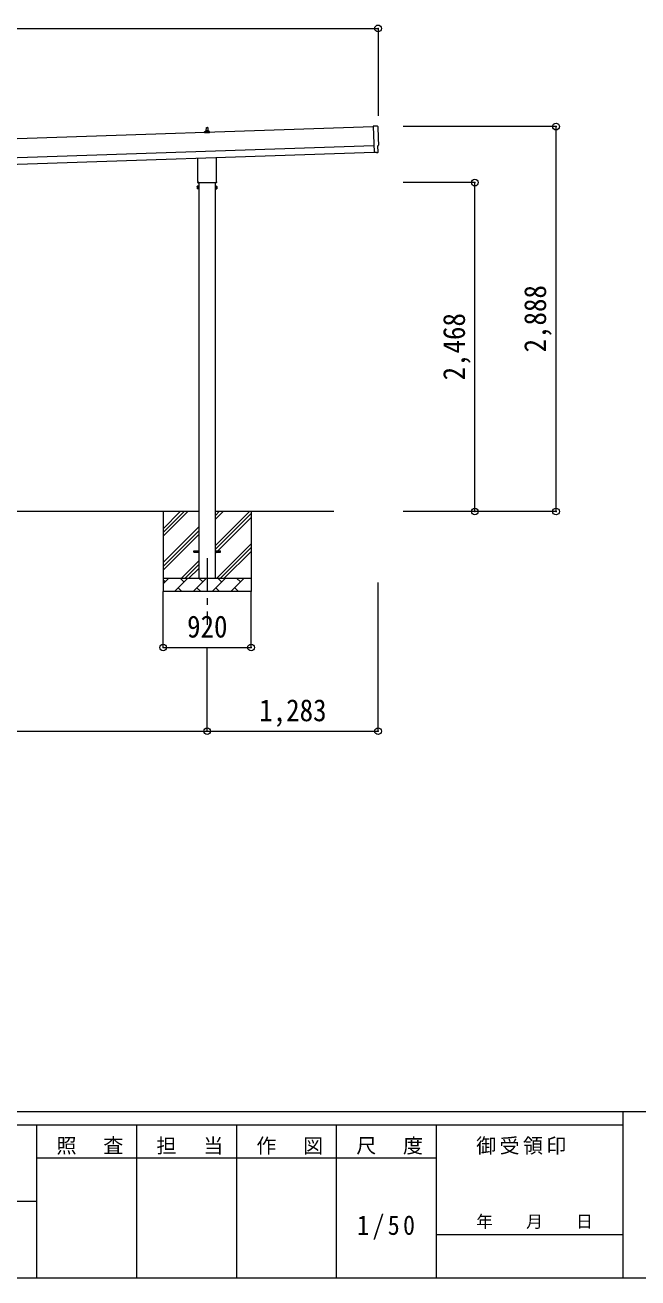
# Model space of a CAD drawing. Units: millimetres at full size, sheet at 1:50; some dimension numbers follow another scale. Extents: x -14053 to 14053, y -9700 to 9700.
# Drawn here: x 4416 to 9016, y -9700 to -299 of the extents above; entities that cross this region are included whole.
import ezdxf
from ezdxf.enums import TextEntityAlignment as Align

# ---------------------------------------------------------------- set-up
doc = ezdxf.new("R2010")
doc.units = ezdxf.units.MM
doc.header["$LTSCALE"] = 50
doc.header["$PDMODE"] = 32
doc.header["$PDSIZE"] = 50
doc.linetypes.add('CHAIN1', pattern=[8, 5, -1, 1, -1])
for name, color, linetype, lineweight in [('0-0_0', 7, 'Continuous', 9), ('0-1_Defpoints', 4, 'Continuous', 9), ('0-6_PARTS1', 6, 'Continuous', 9), ('F-0', 7, 'Continuous', 9)]:
    doc.layers.add(name, color=color, linetype=linetype, lineweight=lineweight)
doc.styles.add('ＭＳ ゴシック', font='')
doc.styles.get('ＭＳ ゴシック').set_extended_font_data('MS Gothic')

msp = doc.modelspace()

# ---------------------------------------------------------------- linework, layer by layer
at = {"layer": '0-0_0'}
for p, q in [((5719.54, -3949.55), (2444.54, -3949.55)), ((5452.04, -3949.55), (5452.04, -4549.55)), ((5452.04, -4134.6), (5637.09, -3949.55)), ((5452.04, -4106.31), (5608.8, -3949.55)), ((5452.04, -4078.03), (5580.52, -3949.55)), ((6732.91, -3949.55), (5844.54, -3949.55)), ((5844.54, -4204.65), (6099.63, -3949.55)), ((5844.54, -4006.66), (5901.64, -3949.55)), ((5844.54, -3978.37), (5873.36, -3949.55)), ((5844.54, -4232.93), (6112.04, -3965.43)), ((5844.54, -4261.22), (6112.04, -3993.72)), ((6112.04, -3949.55), (6112.04, -4549.55)), ((5452.04, -4332.59), (5719.54, -4065.09)), ((5452.04, -4360.87), (5719.54, -4093.37)), ((5452.04, -4389.16), (5719.54, -4121.66)), ((5854.19, -4449.55), (6112.04, -4191.7)), ((5882.48, -4449.55), (6112.04, -4219.99)), ((5589.63, -4449.55), (5719.54, -4319.65)), ((5910.76, -4449.55), (6112.04, -4248.27)), ((5617.92, -4449.55), (5719.54, -4347.93)), ((5646.2, -4449.55), (5719.54, -4376.22)), ((5452.04, -4449.55), (6112.04, -4449.55)), ((5452.04, -4492.44), (5494.93, -4449.55)), ((5466.38, -4478.1), (5452.04, -4463.76)), ((5536.35, -4549.55), (5636.35, -4449.55)), ((5607.8, -4478.1), (5579.24, -4449.55)), ((5677.77, -4549.55), (5777.77, -4449.55)), ((5749.22, -4478.1), (5720.66, -4449.55)), ((5819.19, -4549.55), (5919.19, -4449.55)), ((5890.64, -4478.1), (5862.09, -4449.55)), ((5960.61, -4549.55), (6060.61, -4449.55)), ((6032.06, -4478.1), (6003.51, -4449.55)), ((6108.75, -4449.55), (6112.04, -4446.26)), ((6112.04, -4549.55), (5452.04, -4549.55)), ((5564.9, -4520.99), (5593.46, -4549.55)), ((5706.32, -4520.99), (5734.88, -4549.55)), ((5847.75, -4520.99), (5876.3, -4549.55)), ((5989.17, -4520.99), (6017.72, -4549.55))]:
    msp.add_line(p, q, dxfattribs=at)
at = {"layer": '0-1_Defpoints'}
for p, q in [((7029.4, -1062.93), (1136.39, -1259.37)), ((5763.79, -1107.45), (5763.79, -1099.74)), ((5800.29, -1107.45), (5763.79, -1107.45)), ((5764.17, -1098.95), (5799.9, -1098.95)), ((5764.55, -1098.77), (5771.27, -1097.14)), ((5771.65, -1096.95), (5792.42, -1096.95)), ((5772.04, -1096.17), (5772.04, -1091.95)), ((5773.04, -1091.95), (5791.04, -1091.95)), ((5776.04, -1091.95), (5776.76, -1068.43)), ((5777.76, -1067.45), (5786.31, -1067.45)), ((5787.31, -1068.43), (5788.04, -1091.95)), ((5792.04, -1096.17), (5792.04, -1091.95)), ((5799.52, -1098.77), (5792.8, -1097.14)), ((5800.29, -1107.45), (5800.29, -1099.74)), ((7029.23, -1057.85), (7035.82, -1255.59)), ((7060.84, -1058.45), (7029.23, -1057.85)), ((1141.05, -1399.29), (7034.06, -1202.86)), ((7063.55, -1205.26), (7064.15, -1205.24)), ((7065.12, -1252.26), (7063.55, -1205.26)), ((1142.72, -1449.26), (7035.73, -1252.83)), ((5713.74, -1471.44), (5713.74, -1296.89)), ((5850.34, -1292.34), (5850.34, -1471.44)), ((7035.82, -1255.59), (7035.86, -1256.6)), ((7054.04, -1255.08), (7035.86, -1256.6)), ((7054.73, -1255.69), (7054.04, -1255.08)), ((7055.48, -1255.94), (7062.38, -1255.35)), ((5712.04, -1480.21), (5712.04, -1474.71)), ((5849.97, -1483.71), (5714.1, -1483.71)), ((5719.54, -1483.71), (5719.54, -4449.55)), ((5844.54, -4449.55), (5844.54, -1483.71)), ((5852.04, -1474.71), (5852.04, -1480.21)), ((5708.04, -1509.71), (5708.79, -1508.4)), ((5708.04, -1509.71), (5708.04, -1526.71)), ((5708.04, -1526.71), (5708.79, -1528.03)), ((5715.04, -1513.31), (5708.79, -1513.31)), ((5715.04, -1523.12), (5708.79, -1523.12)), ((5715.04, -1528.03), (5708.79, -1528.03)), ((5717.54, -1527.41), (5715.04, -1527.41)), ((5846.54, -1527.41), (5849.04, -1527.41)), ((5849.04, -1513.31), (5855.28, -1513.31)), ((5849.04, -1523.12), (5855.28, -1523.12)), ((5849.04, -1528.03), (5855.28, -1528.03)), ((5856.04, -1509.71), (5855.28, -1508.4)), ((5856.04, -1526.71), (5855.28, -1528.03)), ((5856.04, -1509.71), (5856.04, -1526.71)), ((5682.04, -4245.05), (5719.54, -4245.05)), ((5682.04, -4254.05), (5682.04, -4245.05)), ((5682.04, -4254.05), (5719.54, -4254.05)), ((5844.54, -4245.05), (5882.04, -4245.05)), ((5844.54, -4254.05), (5882.04, -4254.05)), ((5882.04, -4254.05), (5882.04, -4245.05))]:
    msp.add_line(p, q, dxfattribs=at)
at = {"layer": '0-1_Defpoints', "color": 7, "linetype": 'CHAIN1'}
msp.add_line((5782.04, -4299.55), (5782.04, -4799.55), dxfattribs=at)
at = {"layer": '0-1_Defpoints'}
for points in [[(5715.04, -1528.03), (5715.04, -1508.4), (5708.79, -1508.4)], [(5715.04, -1527.41), (5715.04, -1509.01), (5717.54, -1509.01)], [(5849.04, -1527.41), (5849.04, -1509.01), (5846.54, -1509.01)], [(5849.04, -1528.03), (5849.04, -1508.4), (5855.28, -1508.4)]]:
    msp.add_lwpolyline(points, dxfattribs=at)
for points in [[(5717.54, -1528.71), (5717.54, -1507.71), (5719.54, -1507.71), (5719.54, -1528.71)], [(5846.54, -1528.71), (5846.54, -1507.71), (5844.54, -1507.71), (5844.54, -1528.71)]]:
    msp.add_lwpolyline(points, close=True, dxfattribs=at)
for centre, radius, start, end in [((5764.79, -1099.74), 1, 103.62699, 180), ((5771.04, -1096.17), 1, 283.62699, 0), ((5776.12, -1092.59), 4.13, 90, 171.17633), ((5773.04, -1092.95), 1, 90, 180), ((5777.76, -1068.45), 1, 90, 178.60509), ((5785.37, -1091.95), 4.83, 133.60282, 180), ((5778.7, -1091.95), 4.83, 0, 46.39718), ((5786.31, -1068.45), 1, 1.39491, 90), ((5787.95, -1092.59), 4.13, 8.82367, 90), ((5791.04, -1092.95), 1, 0, 90), ((5793.04, -1096.17), 1, 180, 256.37301), ((5799.29, -1099.74), 1, 0, 76.37301), ((5716.04, -1474.71), 4, 125.09963, 180), ((5716.04, -1480.21), 4, 180, 194.47751), ((5716.04, -1480.21), 4, 194.47751, 241.04498), ((5848.04, -1480.21), 4, 298.95502, 345.52249), ((5848.04, -1474.71), 4, 0, 54.90037), ((5848.04, -1480.21), 4, 345.52249, 0), ((5712.38, -1510.85), 4.34, 145.61575, 214.38425), ((5712.38, -1525.58), 4.34, 145.61575, 214.38425), ((5724.28, -1518.21), 16.24, 162.41205, 197.58795), ((5839.79, -1518.21), 16.24, 342.41205, 17.58795), ((5851.69, -1510.85), 4.34, 325.61575, 34.38425), ((5851.69, -1525.58), 4.34, 325.61575, 34.38425)]:
    msp.add_arc(centre, radius, start, end, dxfattribs=at)
for centre, major_axis, ratio, start_param, end_param in [((7060.78, -1061.45), (3, 0.1), 0.99863, 6.2683889, 7.8016218), ((11826.34, -973.06), (-4760.73, -158.69), 0.99863, 6.2683889, 6.2976778), ((7064.01, -1200.84), (4.4, 0.15), 0.99863, 4.712389, 6.2976778), ((7055.39, -1254.94), (0.75, -0.666), 0.9974, 4.712389, 5.5252311), ((7062.12, -1252.36), (2.25, -2), 0.9974, 5.5252311, 7.0411395)]:
    msp.add_ellipse(centre, major_axis=major_axis, ratio=ratio, start_param=start_param, end_param=end_param, dxfattribs=at)
at = {"layer": '0-6_PARTS1'}
for p, q in [((1105.04, -324.32), (7065.04, -324.32)), ((7065.04, -324.32), (7065.04, -980.95)), ((8400.95, -1061.53), (7253.71, -1061.53)), ((8400.95, -3949.55), (8400.95, -1061.53)), ((7792.21, -1481.51), (7253.71, -1481.51)), ((7792.21, -3949.55), (7792.21, -1481.51)), ((7792.21, -3949.55), (7253.71, -3949.55)), ((8400.95, -3949.55), (7253.71, -3949.55)), ((7065.04, -5597.38), (7065.04, -4482.78)), ((5452.04, -4969.33), (5452.04, -4549.55)), ((6112.04, -4969.33), (6112.04, -4549.55)), ((5452.04, -4969.33), (6112.04, -4969.33)), ((5782.04, -5597.38), (5782.04, -4969.33)), ((2382.04, -5597.38), (5782.04, -5597.38)), ((5782.04, -5597.38), (7065.04, -5597.38))]:
    msp.add_line(p, q, dxfattribs=at)
for p in [(7065.04, -324.32), (8400.95, -1061.53), (7792.21, -1481.51), (7792.21, -3949.55), (8400.95, -3949.55), (5452.04, -4969.33), (6112.04, -4969.33), (5782.04, -5597.38), (7065.04, -5597.38)]:
    msp.add_point(p, dxfattribs=at)
at = {"layer": 'F-0', "color": 5, "lineweight": 5}
for p, q in [((-14053.43, -8450), (13346.57, -8450)), ((8901.98, -8450), (8901.98, -9700)), ((-14053.43, -8550), (8901.98, -8550)), ((4501.97, -8550), (4501.97, -9700)), ((5251.97, -8550), (5251.97, -9700)), ((6001.97, -8550), (6001.97, -9700)), ((6751.97, -8550), (6751.97, -9700)), ((7501.97, -8550), (7501.97, -9700)), ((4501.97, -8800), (7501.97, -8800)), ((-5748.03, -9125), (4501.97, -9125)), ((7501.97, -9375), (8901.98, -9375)), ((-14053.43, -9700), (13346.57, -9700))]:
    msp.add_line(p, q, dxfattribs=at)

# ---------------------------------------------------------------- texts
at = {"layer": '0-6_PARTS1', "color": 7, "style": 'ＭＳ ゴシック', "width": 0.9}
for s, p in [('2,888', (8375.95, -2755.54)), ('2,468', (7767.21, -2965.53))]:
    msp.add_text(s, height=165, rotation=90, dxfattribs=at).set_placement(p, align=Align.BOTTOM_LEFT)
for s, p in [('920', (5632.04, -4944.33)), ('1,283', (6173.54, -5572.38))]:
    msp.add_text(s, height=165, dxfattribs=at).set_placement(p, align=Align.BOTTOM_LEFT)
at = {"layer": 'F-0', "style": 'ＭＳ ゴシック'}
msp.add_text('年\u3000\u3000月\u3000\u3000日', height=91.64, dxfattribs=at).set_placement((7801.98, -9350), align=Align.BOTTOM_LEFT)
at = {"layer": 'F-0', "attachment_point": 7, "style": 'ＭＳ ゴシック'}
for s, insert, char_height in [('\\T1.17;照\u3000査', (4651.98, -8775), 110), ('\\T1.17;担\u3000当', (5401.98, -8775), 110), ('\\T1.17;作\u3000図', (6151.97, -8775), 110), ('\\T1.17;尺\u3000度', (6901.98, -8775), 110), ('\\T1.17;御受領印', (7801.97, -8775), 110), ('\\T1.28;\\W0.9;1/50', (6908.22, -9412.5), 146.6)]:
    msp.add_mtext(s, dxfattribs=dict(at, insert=insert, char_height=char_height))

doc.saveas('drawing.dxf')
